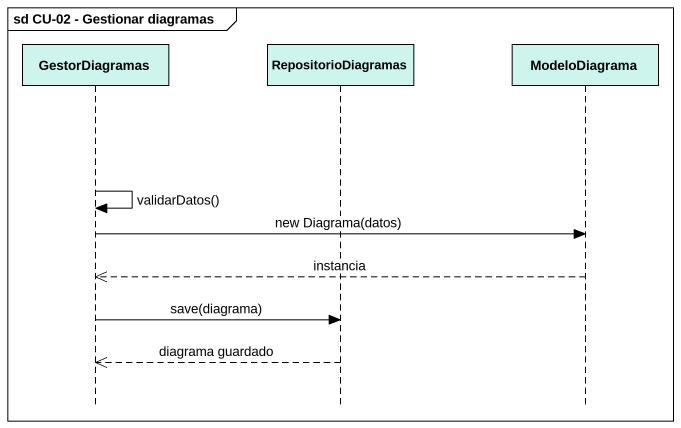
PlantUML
@startuml
mainframe sd CU-02 - Gestionar diagramas
hide footbox
participant GestorDiagramas #CDF5EE
participant RepositorioDiagramas #CDF5EE
participant ModeloDiagrama #CDF5EE

GestorDiagramas -> GestorDiagramas : validarDatos()
GestorDiagramas -> ModeloDiagrama : new Diagrama(datos)
ModeloDiagrama -->> GestorDiagramas : instancia
GestorDiagramas -> RepositorioDiagramas : save(diagrama)
RepositorioDiagramas -->> GestorDiagramas : diagrama guardado
@enduml
